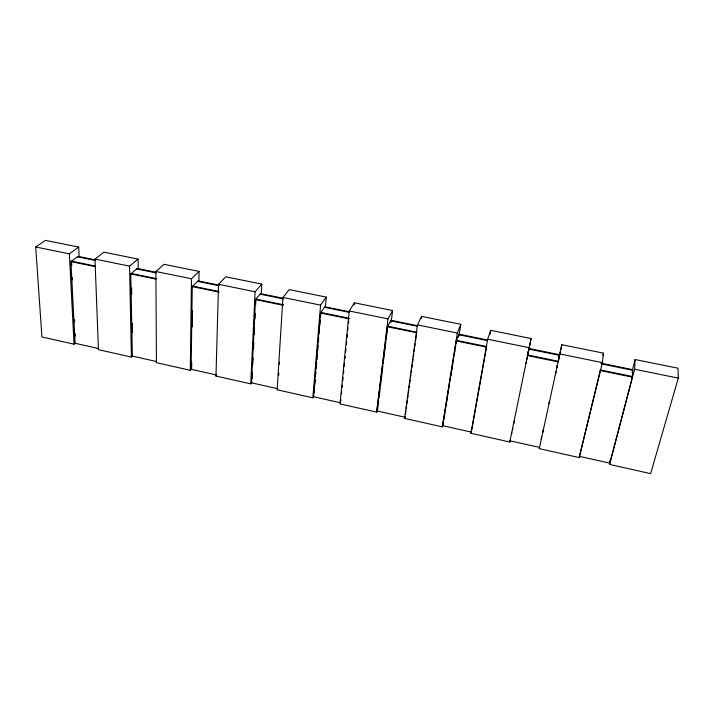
<?xml version="1.0" encoding="UTF-8"?>
<svg xmlns="http://www.w3.org/2000/svg" width="714" height="714" viewBox="0 0 714 714"><rect width="100%" height="100%" fill="white"/><g stroke="black" fill="none" stroke-linecap="round" stroke-linejoin="round"><path stroke-width="1.07" d="M190.272 370.289L191.477 278.772L199.072 271.409L164.006 264.323L155.902 271.516L156.437 362.694L190.272 370.289L191.62 368.727L191.709 362.114M219.314 285.216L198.055 280.87L192.253 286.6L191.129 369.29L216.797 375.046L215.985 376.055L250.73 383.855L251.917 382.24M192.2 326.86L192.432 310.331M198.894 281.343L199.072 271.409M215.985 376.055L218.529 284.297L225.731 276.8L261.779 284.083L261.262 294.079M250.73 383.855L255.112 291.767L261.779 284.083M282.646 298.149L260.574 293.641L255.487 299.612L251.489 382.829L277.853 388.737M252.078 378.911L252.399 372.262M252.774 364.497L253.095 357.848M253.524 348.976L253.845 342.327M254.22 334.563L254.541 327.913M254.969 319.042L255.237 313.5M255.666 304.628L255.933 299.086L283.547 304.762M609.551 464.412L634.639 369.218L635.139 359.544L678.023 368.21L678.3 378.125L650.632 473.632L609.551 464.412L632.309 377.153L632.72 369.656L601.143 363.203M325.397 307.047L326.253 297.113L289.188 289.625L282.949 297.443L277.148 389.79L312.839 397.805L313.865 396.118M278.701 375.385L278.844 373.163M279.406 364.265L279.54 362.034M609.711 462.413L609.872 460.468M312.839 397.805L320.586 305.128L326.253 297.113M349.708 311.848L324.852 306.77L320.515 312.991L313.491 396.725L340.587 402.803M314.142 392.816L314.508 388.407M314.785 385.105L315.249 379.598M315.526 376.296L315.9 371.896M316.177 368.594L316.641 363.087M316.918 359.785L317.382 354.278M317.659 350.976L318.123 345.478M318.399 342.167L318.765 337.767M319.14 333.367L319.506 328.958M319.783 325.655L320.247 320.149M320.524 316.846L320.898 312.446L349.307 318.292M391.361 320.399L392.575 310.519L354.447 302.816L349.217 310.965L339.98 403.892L376.662 412.13L387.425 326.762L390.969 320.274L417.744 325.745M340.694 401.696L340.917 399.492M341.462 393.967L341.685 391.754M342.131 387.336L342.345 385.132M342.791 380.705L343.122 377.394M343.559 372.976L343.782 370.762M344.219 366.344L344.55 363.033M344.987 358.615L345.21 356.402M345.656 351.984L345.987 348.673M346.424 344.255L346.647 342.042M347.084 337.624L347.415 334.313M347.852 329.895L348.075 327.681M348.521 323.263L348.735 321.059M354.224 305.03L354.447 302.816M510.055 440.806L539.507 447.41L539.266 448.633L579.179 457.594L602.402 362.641L603.455 353.144L561.838 344.728L558.973 357.785M579.179 457.594L600.385 369.923L632.345 376.492M376.662 412.13L387.961 318.872L392.575 310.519M377.51 410.38L378.706 400.536M378.973 398.35L380.169 388.514M380.437 386.328L382.293 371.021M382.561 368.835L382.963 365.55M383.222 363.364L384.418 353.528M384.685 351.342L385.221 346.968M385.48 344.782L385.881 341.497M386.149 339.311L387.738 326.191L416.985 332.206M390.692 322.469L390.969 320.274M442.939 425.044L442.278 426.856L404.561 418.395L417.44 324.888L421.581 316.382L460.825 324.317L459.066 335.223M405.507 413.968L405.963 410.675M406.266 408.479L406.561 406.284M406.864 404.097L407.319 400.804M407.623 398.608L408.078 395.315M408.381 393.119L408.836 389.835M409.14 387.64L409.443 385.444M409.738 383.248L410.193 379.955M410.496 377.768L410.952 374.475M411.255 372.28L411.559 370.084M411.862 367.888L412.317 364.604M412.621 362.409L413.067 359.115M413.37 356.92L413.825 353.635M414.129 351.44L414.432 349.244M414.736 347.049L415.191 343.755M415.494 341.56L416.548 333.884M421.278 318.587L421.581 316.382M442.278 426.856L457.326 333.027L460.825 324.317M487.698 340.034L458.995 334.17L456.308 340.935L442.698 425.696L471.329 432.122L486.653 346.531L456.541 340.346M443.117 423.938L443.474 421.742M443.822 419.537L444.179 417.342M444.527 415.137L444.884 412.942M445.233 410.737L445.59 408.542M445.947 406.337L446.295 404.142M446.652 401.937L447 399.742M447.357 397.537L447.714 395.342M448.062 393.137L448.419 390.942M448.945 387.64L449.302 385.444M450.186 379.937L450.534 377.742M450.891 375.537L451.239 373.342M451.596 371.137L452.123 367.844M452.48 365.639L452.837 363.444M453.185 361.239L453.542 359.044M454.425 353.546L454.952 350.244M455.309 348.039L455.657 345.844M456.014 343.639L456.362 341.444M458.415 336.937L458.763 334.75L487.492 340.623M458.647 336.356L458.995 334.17M510.224 440.119L509.76 442.011L470.963 433.3L487.689 339.23L490.688 330.35L531.091 338.516L528.244 352.618M489.902 334.723L490.688 330.35M539.266 448.633L561.838 344.728M509.76 442.011L531.091 338.516M512.465 430.417L512.902 428.248M513.946 423.25L514.383 421.082M526.682 359.927L527.119 357.759M527.557 355.59L529.029 348.477L559.669 354.733L558.286 361.927L527.235 355.536L529.029 348.477M526.057 363.471L526.495 361.302M542.497 432.845L542.97 430.667M548.941 403.472L549.423 401.295M555.394 374.1L555.867 371.923M556.822 367.576L557.304 365.398M541.176 439.065L541.649 436.897M542.604 432.55L543.086 430.372M555.376 374.288L555.858 372.119M556.813 367.772L557.286 365.595M559.08 357.527L559.553 355.349L528.869 349.084M602.928 355.295L603.455 353.144M511.813 433.675L511.974 433.005M632.327 370.236L635.139 359.544M632.122 372.431L632.72 369.656M470.963 433.3L471.543 431.452M404.561 418.395L405.329 416.61M138.213 269.071L138.061 259.084L103.932 252.185L94.98 259.084L98.443 349.673L131.394 357.071L132.349 356.107L130.76 273.944L137.222 268.446L155.545 272.186M79.147 257.004L78.683 247.08L45.455 240.368L35.7 246.982L41.93 336.981L74.042 344.193L75.086 343.273L70.918 261.627L78.013 256.353L94.801 259.78M131.394 357.071L129.582 266.143L138.061 259.084M35.7 246.982L69.374 253.854L78.683 247.08M94.98 259.084L129.582 266.143M155.902 271.516L191.477 278.772M218.529 284.297L255.112 291.767M282.949 297.443L320.586 305.128M349.217 310.965L387.961 318.872M417.44 324.888L457.326 333.027M487.689 339.23L528.771 347.611M560.053 354.001L602.402 362.641M634.639 369.218L678.3 378.125M77.398 256.808L95.257 260.458M136.669 268.919L156.08 272.891M197.555 281.361L218.841 285.716M260.137 294.159L283.279 298.889M324.477 307.306L349.369 312.393M390.665 320.836L417.467 326.307M601.072 363.837L632.684 370.298M71.543 261.163L94.846 265.956M131.322 273.462L156.357 278.612M192.762 286.091L218.546 291.401M527.396 354.912L558.41 361.293M70.918 261.627L95.301 266.643M130.76 273.944L155.813 279.103M192.253 286.6L219.136 292.133M255.487 299.612L283.128 305.297M320.515 312.991L348.959 318.846M387.425 326.762L416.699 332.786M456.308 340.935L486.448 347.138M600.313 370.575L632.309 377.153M75.086 343.273L98.38 348.494M132.349 356.107L156.268 361.471M377.206 411.014L405.052 417.262M579.349 456.344L609.658 463.136M71.65 263.368L71.766 265.572M72.382 277.701L72.489 279.906M74.506 319.595L74.613 321.8M75.229 333.92L75.336 336.124M69.374 253.854L74.042 344.193M131.599 287.885L131.724 294.543M132.277 323.388L132.447 332.26"/></g></svg>
